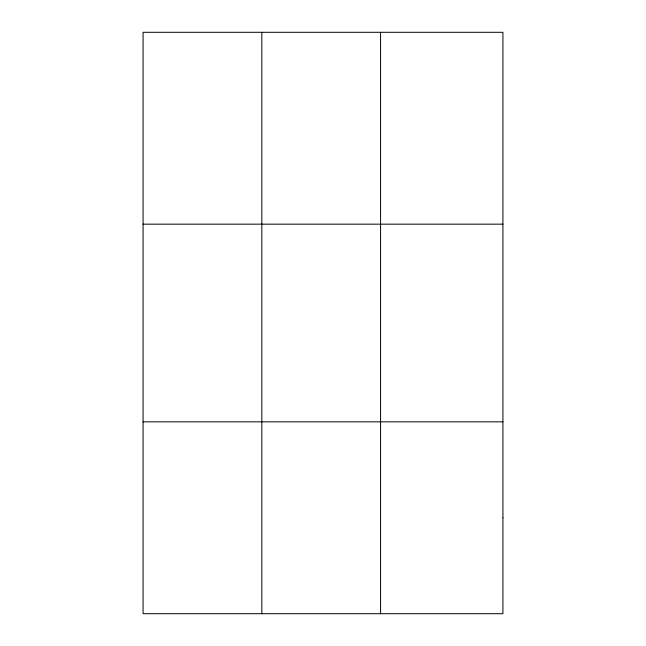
<?xml version="1.0" encoding="UTF-8"?>
<svg xmlns="http://www.w3.org/2000/svg" width="646" height="646" viewBox="0 0 646 646"><rect width="100%" height="100%" fill="white"/><g stroke="black" fill="none" stroke-linecap="round" stroke-linejoin="round"><path stroke-width="0.97" d="M261.824 613.7L261.824 32.3M380.575 613.7L380.575 32.3M143.073 224.162L502.927 224.162M143.073 421.838L502.927 421.838M502.927 517.769L502.927 613.7L143.073 613.7L143.073 32.3L502.927 32.3L502.927 517.769"/></g></svg>
